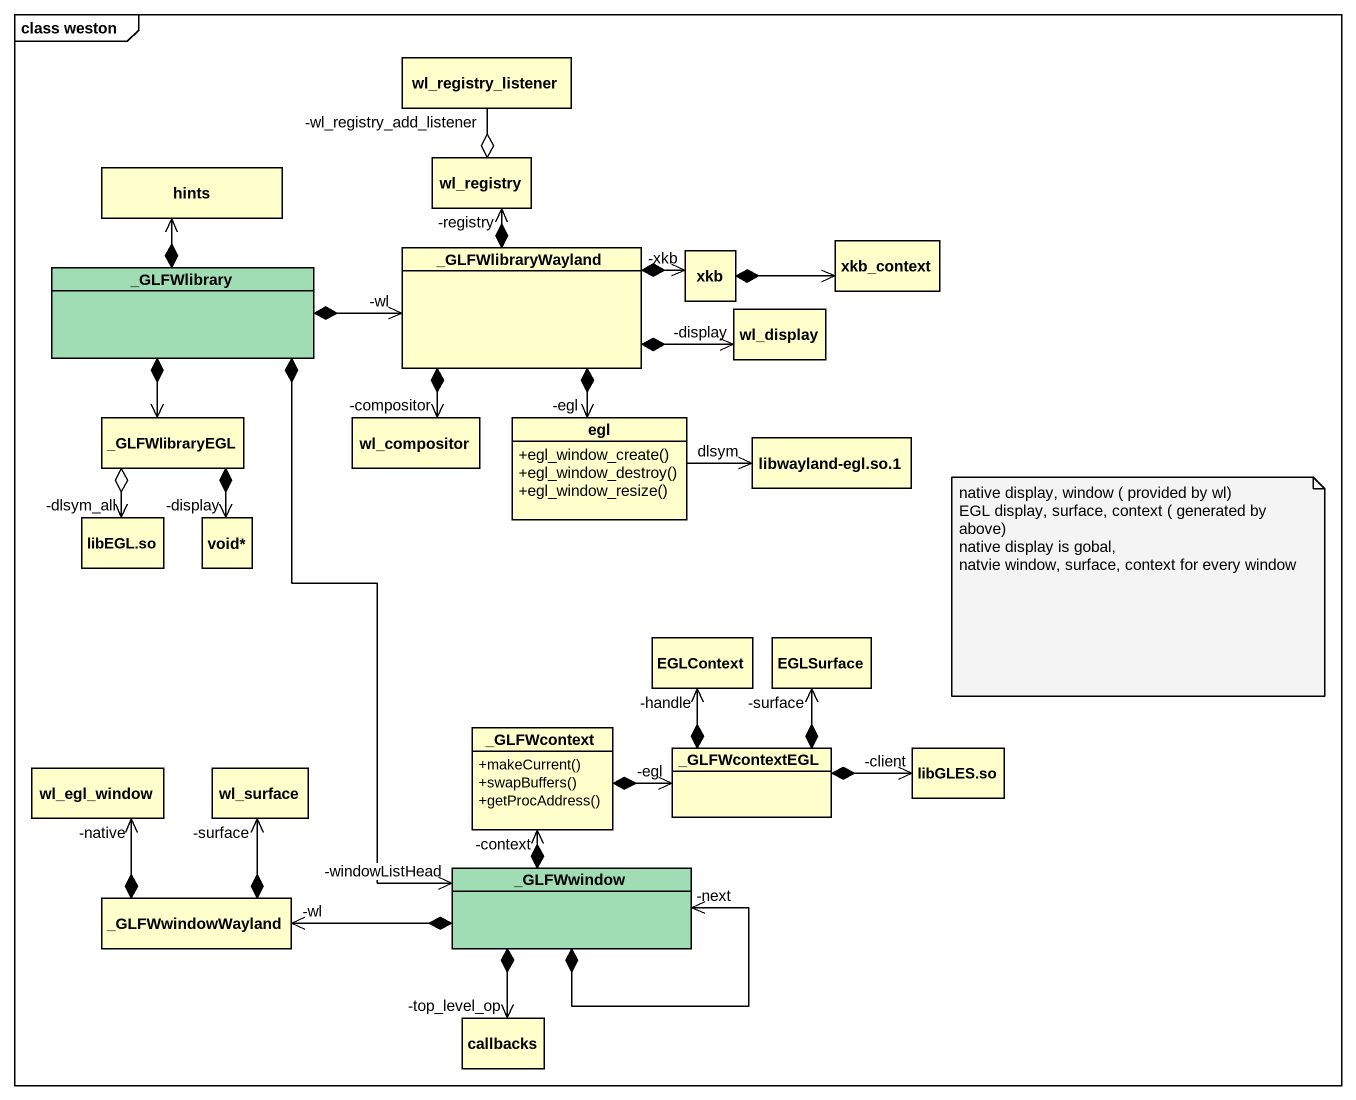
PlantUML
@startuml
mainframe class weston
hide circle
hide empty members
skinparam classAttributeIconSize 0
class wl_registry_listener
class hints
class wl_registry
class "_GLFWlibrary" as GLFWlibrary #A0DCB4
class "_GLFWlibraryWayland" as GLFWlibraryWayland
class xkb
class xkb_context
class wl_display
class "_GLFWlibraryEGL" as GLFWlibraryEGL
class wl_compositor
class egl {
  +egl_window_create()
  +egl_window_destroy()
  +egl_window_resize()
}
class "libwayland-egl.so.1" as libwayland_egl_so_1
class "libEGL.so" as libEGL_so
class "void*" as void
class EGLContext
class EGLSurface
class wl_egl_window
class wl_surface
class "_GLFWcontext" as GLFWcontext {
  +makeCurrent()
  +swapBuffers()
  +getProcAddress()
}
class "_GLFWcontextEGL" as GLFWcontextEGL
class "libGLES.so" as libGLES_so
class "_GLFWwindowWayland" as GLFWwindowWayland
class "_GLFWwindow" as GLFWwindow #A0DCB4
class callbacks
wl_registry o-up- "-wl_registry_add_listener" wl_registry_listener
GLFWlibrary *-up-> hints
GLFWlibrary *-right-> "-wl" GLFWlibraryWayland
GLFWlibrary *--> GLFWlibraryEGL
GLFWlibrary *--> "-windowListHead" GLFWwindow
GLFWlibraryWayland *-up-> "-registry" wl_registry
GLFWlibraryWayland *-right-> "-xkb" xkb
GLFWlibraryWayland *-right-> "-display" wl_display
GLFWlibraryWayland *--> "-compositor" wl_compositor
GLFWlibraryWayland *--> "-egl" egl
xkb *-right-> xkb_context
GLFWlibraryEGL o--> "-dlsym_all" libEGL_so
GLFWlibraryEGL *--> "-display" void
egl -right-> libwayland_egl_so_1 : dlsym
GLFWcontext *-right-> "-egl" GLFWcontextEGL
GLFWcontextEGL *-up-> "-handle" EGLContext
GLFWcontextEGL *-up-> "-surface" EGLSurface
GLFWcontextEGL *-right-> "-client" libGLES_so
GLFWwindowWayland *-up-> "-native" wl_egl_window
GLFWwindowWayland *-up-> "-surface" wl_surface
GLFWwindow *-up-> "-context" GLFWcontext
GLFWwindow *-left-> "-wl" GLFWwindowWayland
GLFWwindow *--> "-next" GLFWwindow
GLFWwindow *--> "-top_level_op" callbacks
note as N1
  native display, window ( provided by wl)
  EGL display, surface, context ( generated by above)
  native display is gobal,
  natvie window, surface, context for every window
end note
@enduml
